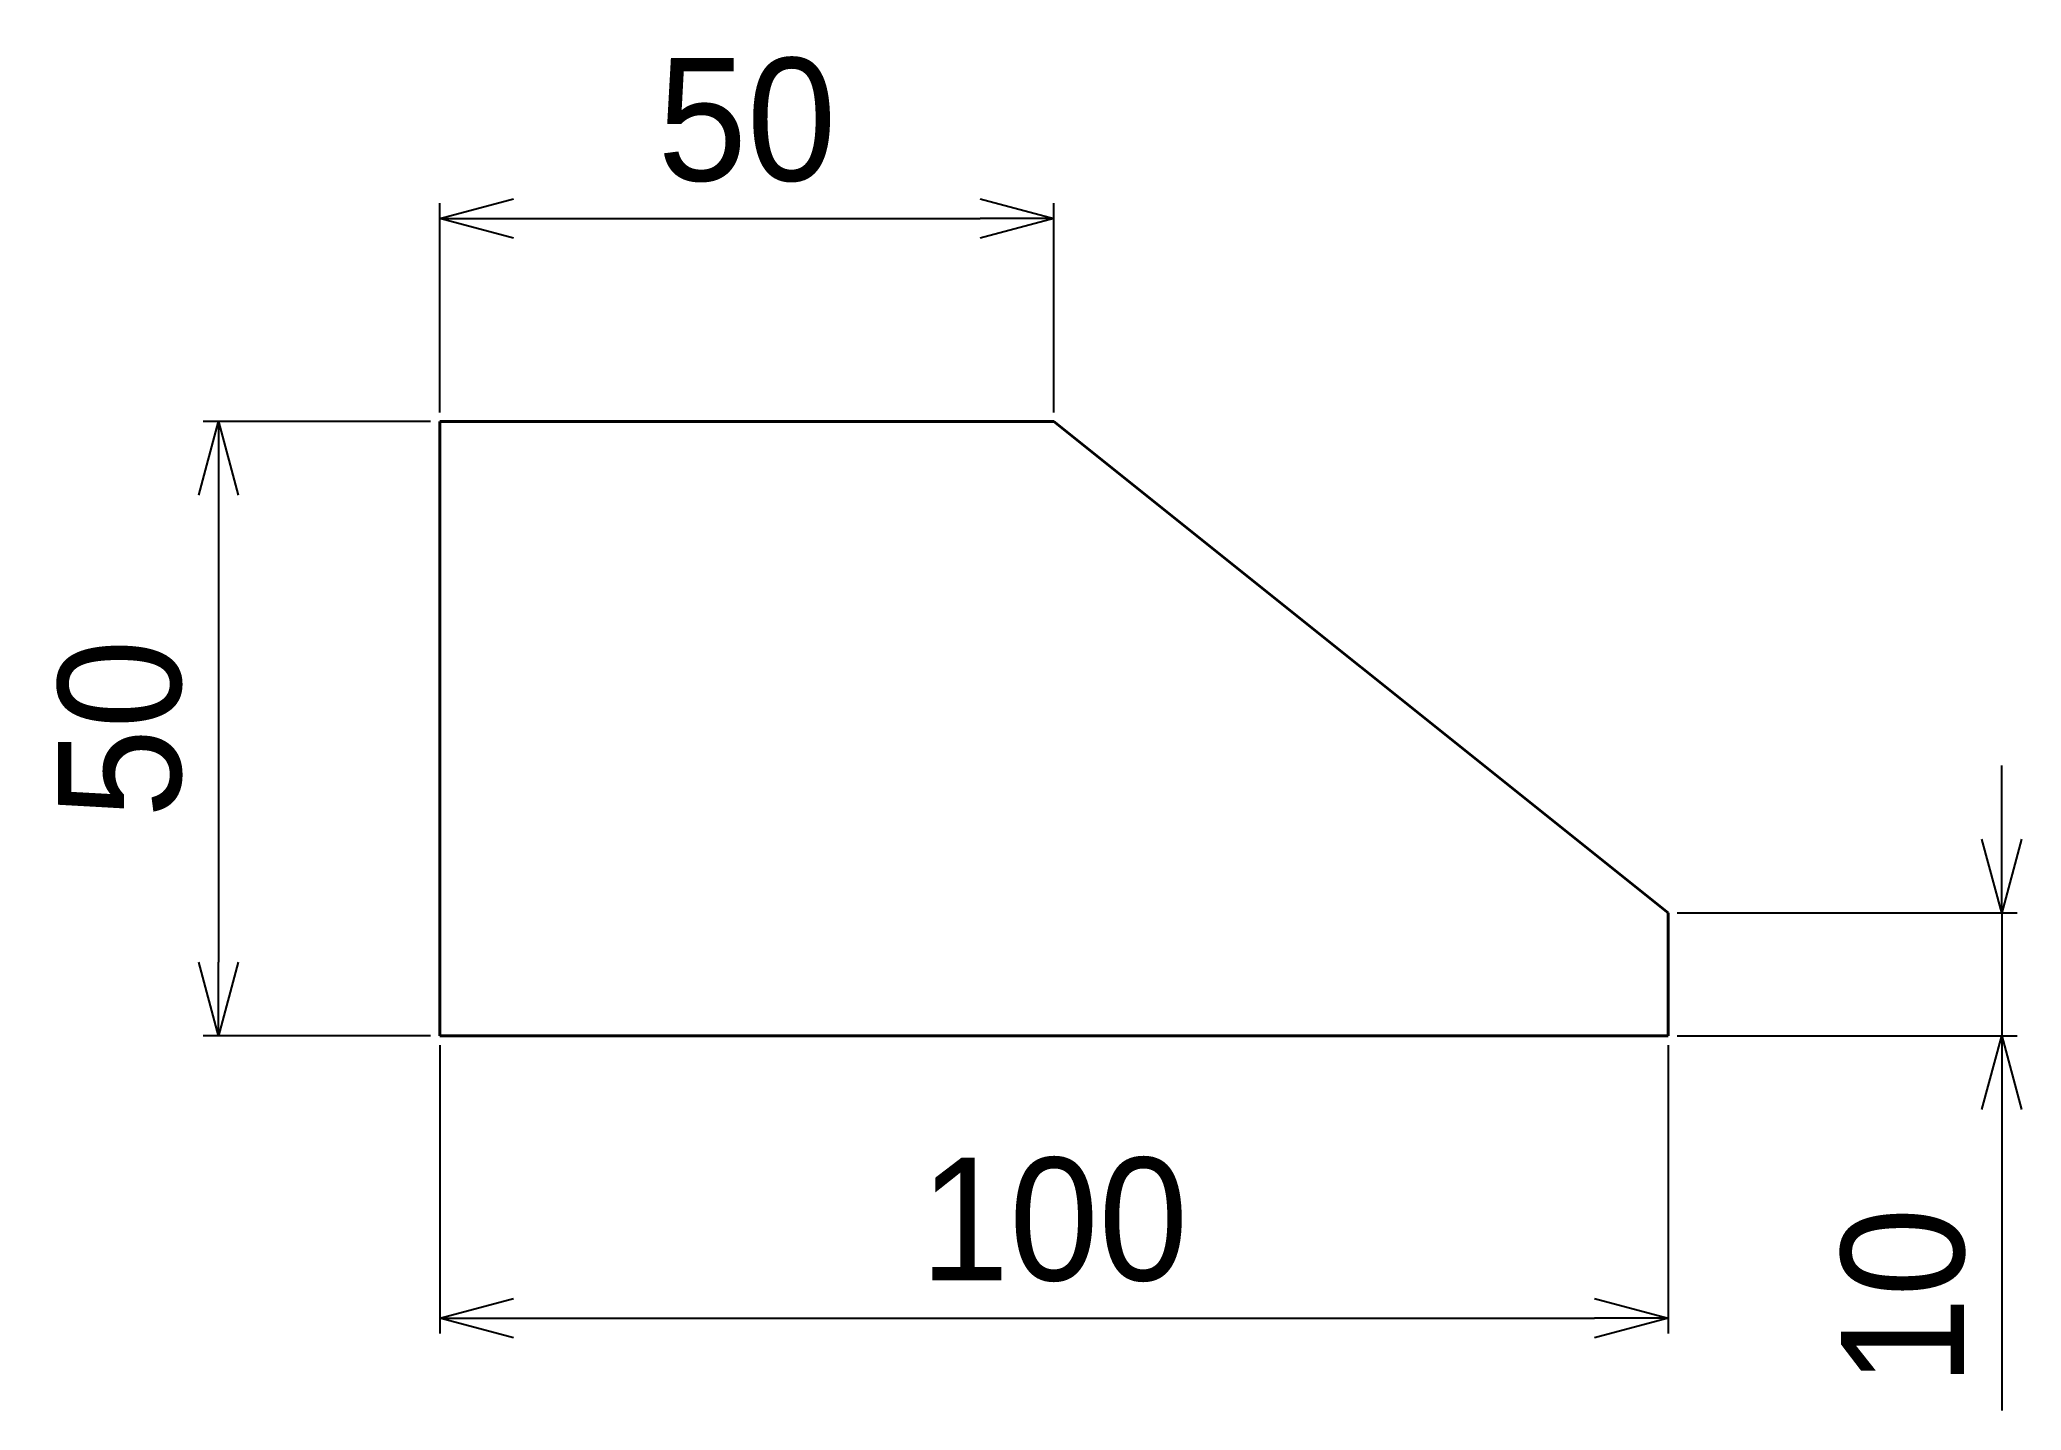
# Model space of a CAD drawing. Header units: millimetres. Extents: x 1164 to 1325, y 3085 to 3197.
import ezdxf

# ---------------------------------------------------------------- set-up
doc = ezdxf.new("R2010")
doc.units = ezdxf.units.MM
doc.layers.add('外形線', color=7, linetype='Continuous', lineweight=40)
doc.layers.add('寸法線', color=3, linetype='Continuous', lineweight=20)
doc.styles.get("Standard").update_dxf_attribs({"font": 'MS PGothic.ttf'})
doc.dimstyles.new('ST-10', dxfattribs={"dimtxt": 10, "dimasz": 6, "dimexe": 1.25, "dimexo": 0.75, "dimgap": 3, "dimtad": 1, "dimdec": 1, "dimdsep": 46, "dimtxsty": 'Standard', "dimblk": 'OPEN30', "dimcen": -10, "dimadec": 1, "dimazin": 2, "dimtfac": 1, "dimtdec": 1, "dimtmove": 0, "dimatfit": 3, "dimldrblk": 'OPEN30', "dimfxl": 1, "dimarcsym": 0})

# ---------------------------------------------------------------- blocks, each defined once
blk = doc.blocks.new('_Open30')
at = {"color": 0, "linetype": 'ByBlock', "lineweight": -2}
for p, q in [((-1, 0.268), (0, 0)), ((0, 0), (-1, -0.268)), ((0, 0), (-1, 0))]:
    blk.add_line(p, q, dxfattribs=at)
blk = doc.blocks.new('*D26')
at = {"layer": 'Defpoints', "color": 0, "transparency": 16777216}
for p in [(1246.43, 3181.97), (1196.43, 3165.43), (1246.43, 3165.43)]:
    blk.add_point(p, dxfattribs=at)
at = {"layer": '寸法線', "color": 0, "lineweight": -2, "transparency": 16777216}
for p, q in [((1196.43, 3166.18), (1196.43, 3183.22)), ((1202.43, 3181.97), (1240.43, 3181.97)), ((1246.43, 3166.18), (1246.43, 3183.22))]:
    blk.add_line(p, q, dxfattribs=at)
at = {"layer": '寸法線', "color": 0, "lineweight": -2, "transparency": 16777216, "xscale": 6, "yscale": 6, "zscale": 6, "rotation": 180}
blk.add_blockref('_Open30', (1196.43, 3181.97), dxfattribs=at)
at = {"layer": '寸法線', "color": 0, "lineweight": -2, "transparency": 16777216, "xscale": 6, "yscale": 6, "zscale": 6}
blk.add_blockref('_Open30', (1246.43, 3181.97), dxfattribs=at)
at = {"layer": '寸法線', "color": 0, "transparency": 16777216, "insert": (1221.43, 3189.97), "char_height": 10, "attachment_point": 5}
blk.add_mtext('50', dxfattribs=at)
blk = doc.blocks.new('*D28')
at = {"layer": 'Defpoints', "color": 0, "transparency": 16777216}
for p in [(1296.43, 3125.43), (1296.43, 3115.43), (1323.59, 3115.43)]:
    blk.add_point(p, dxfattribs=at)
at = {"layer": '寸法線', "color": 0, "lineweight": -2, "transparency": 16777216}
for p, q in [((1323.59, 3131.43), (1323.59, 3137.43)), ((1297.18, 3125.43), (1324.84, 3125.43)), ((1323.59, 3125.43), (1323.59, 3115.43)), ((1297.18, 3115.43), (1324.84, 3115.43)), ((1323.59, 3109.43), (1323.59, 3084.93))]:
    blk.add_line(p, q, dxfattribs=at)
at = {"layer": '寸法線', "color": 0, "lineweight": -2, "transparency": 16777216, "xscale": 6, "yscale": 6, "zscale": 6}
for p, rotation in [((1323.59, 3125.43), 270), ((1323.59, 3115.43), 90)]:
    blk.add_blockref('_Open30', p, dxfattribs=dict(at, rotation=rotation))
at = {"layer": '寸法線', "color": 0, "transparency": 16777216, "insert": (1315.59, 3094.18), "char_height": 10, "attachment_point": 5, "rotation": 90}
blk.add_mtext('10', dxfattribs=at)
blk = doc.blocks.new('*D29')
at = {"layer": 'Defpoints', "color": 0, "transparency": 16777216}
for p in [(1196.43, 3165.43), (1178.41, 3115.43), (1196.43, 3115.43)]:
    blk.add_point(p, dxfattribs=at)
at = {"layer": '寸法線', "color": 0, "lineweight": -2, "transparency": 16777216}
for p, q in [((1195.68, 3165.43), (1177.16, 3165.43)), ((1178.41, 3159.43), (1178.41, 3121.43)), ((1195.68, 3115.43), (1177.16, 3115.43))]:
    blk.add_line(p, q, dxfattribs=at)
at = {"layer": '寸法線', "color": 0, "lineweight": -2, "transparency": 16777216, "xscale": 6, "yscale": 6, "zscale": 6}
for p, rotation in [((1178.41, 3165.43), 90), ((1178.41, 3115.43), 270)]:
    blk.add_blockref('_Open30', p, dxfattribs=dict(at, rotation=rotation))
at = {"layer": '寸法線', "color": 0, "transparency": 16777216, "insert": (1170.41, 3140.43), "char_height": 10, "attachment_point": 5, "rotation": 90}
blk.add_mtext('50', dxfattribs=at)
blk = doc.blocks.new('*D30')
at = {"layer": 'Defpoints', "color": 0, "transparency": 16777216}
for p in [(1196.43, 3115.43), (1296.43, 3115.43), (1296.43, 3092.44)]:
    blk.add_point(p, dxfattribs=at)
at = {"layer": '寸法線', "color": 0, "lineweight": -2, "transparency": 16777216}
for p, q in [((1196.43, 3114.68), (1196.43, 3091.19)), ((1296.43, 3114.68), (1296.43, 3091.19)), ((1202.43, 3092.44), (1290.43, 3092.44))]:
    blk.add_line(p, q, dxfattribs=at)
at = {"layer": '寸法線', "color": 0, "lineweight": -2, "transparency": 16777216, "xscale": 6, "yscale": 6, "zscale": 6, "rotation": 180}
blk.add_blockref('_Open30', (1196.43, 3092.44), dxfattribs=at)
at = {"layer": '寸法線', "color": 0, "lineweight": -2, "transparency": 16777216, "xscale": 6, "yscale": 6, "zscale": 6}
blk.add_blockref('_Open30', (1296.43, 3092.44), dxfattribs=at)
at = {"layer": '寸法線', "color": 0, "transparency": 16777216, "insert": (1246.43, 3100.44), "char_height": 10, "attachment_point": 5}
blk.add_mtext('100', dxfattribs=at)

msp = doc.modelspace()

# ---------------------------------------------------------------- linework, layer by layer
at = {"layer": '外形線'}
for p, q in [((1246.43, 3165.43), (1196.43, 3165.43)), ((1196.43, 3165.43), (1196.43, 3115.43)), ((1296.43, 3125.43), (1246.43, 3165.43)), ((1296.43, 3115.43), (1296.43, 3125.43)), ((1196.43, 3115.43), (1296.43, 3115.43))]:
    msp.add_line(p, q, dxfattribs=at)

# ---------------------------------------------------------------- dimensions: what is measured, and where the dimension line sits
at = {"layer": '寸法線'}
for base, p1, p2, picture, middle in [((1246.43, 3181.97), (1196.43, 3165.43), (1246.43, 3165.43), '*D26', (1221.43, 3189.97)), ((1296.43, 3092.44), (1196.43, 3115.43), (1296.43, 3115.43), '*D30', (1246.43, 3100.44))]:
    dim = msp.add_linear_dim(base=base, p1=p1, p2=p2, dimstyle='ST-10', dxfattribs=at)
    dim.commit()
    dim.dimension.update_dxf_attribs({"geometry": picture, "text_midpoint": middle})
for base, p1, p2, picture, middle in [((1178.41, 3115.43), (1196.43, 3165.43), (1196.43, 3115.43), '*D29', (1170.41, 3140.43)), ((1323.59, 3115.43), (1296.43, 3125.43), (1296.43, 3115.43), '*D28', (1315.59, 3094.18))]:
    dim = msp.add_linear_dim(base=base, p1=p1, p2=p2, angle=90, dimstyle='ST-10', dxfattribs=at)
    dim.commit()
    dim.dimension.update_dxf_attribs({"geometry": picture, "text_midpoint": middle})

doc.saveas('drawing.dxf')
